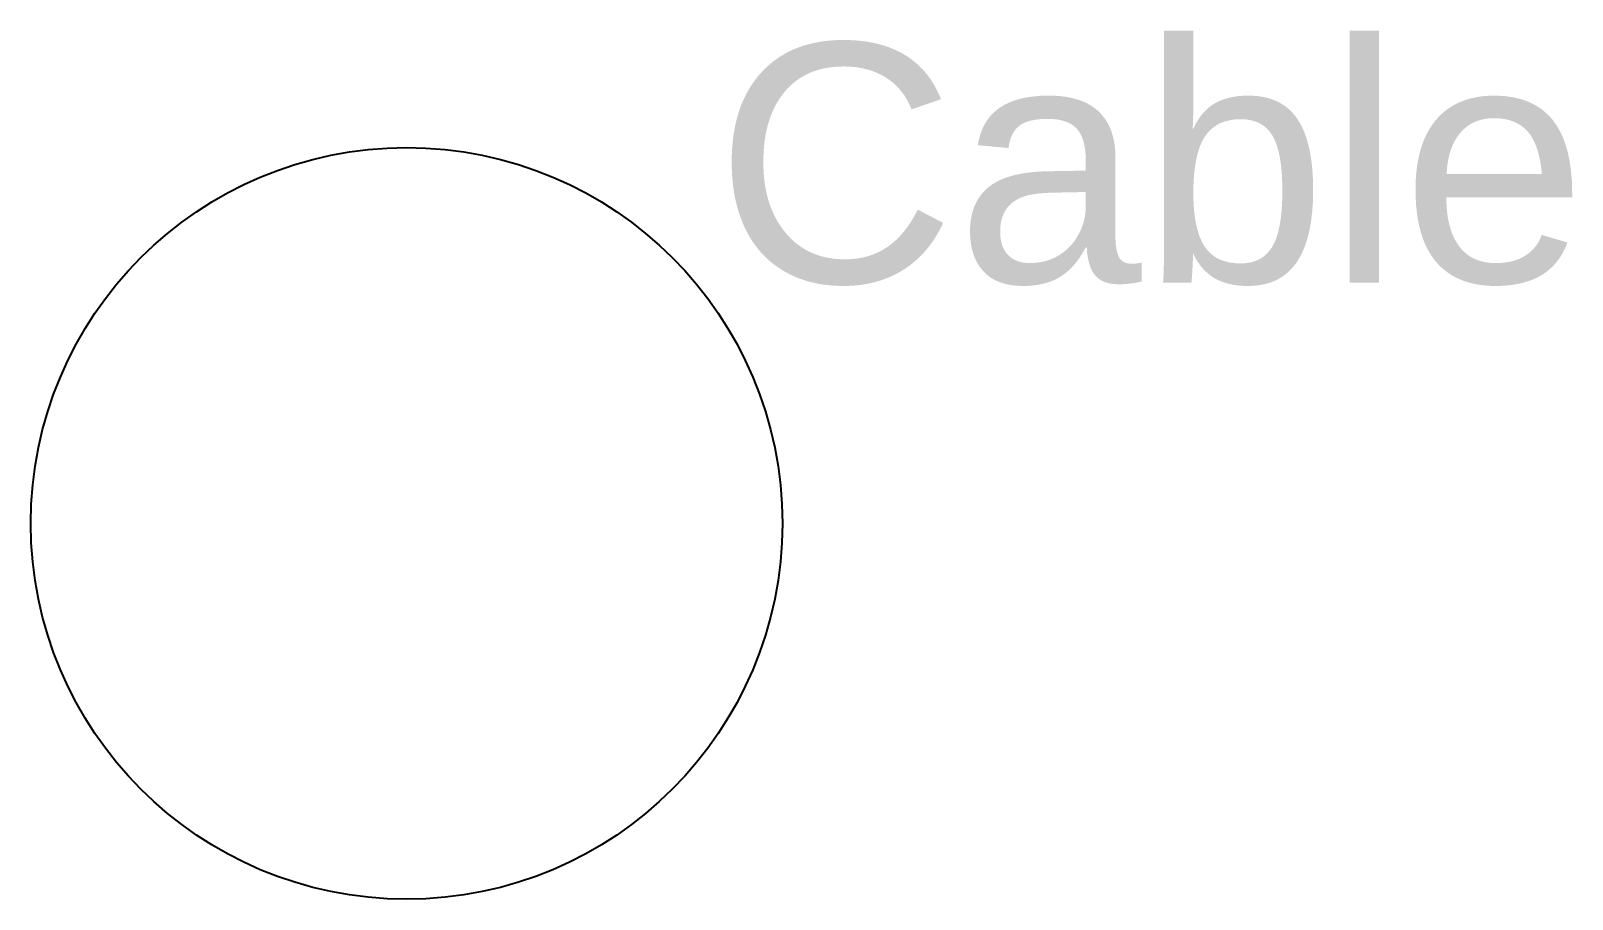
# Model space of a CAD drawing. Header units: millimetres. Extents: x 1768 to 1962, y 1558 to 1667.
import ezdxf

# ---------------------------------------------------------------- set-up
doc = ezdxf.new("R2010")
doc.units = ezdxf.units.MM
doc.styles.get("Standard").update_dxf_attribs({"font": 'ARIAL.TTF'})

msp = doc.modelspace()

# ---------------------------------------------------------------- linework, layer by layer
msp.add_circle((1815.43, 1605.08), 47.17)

# ---------------------------------------------------------------- texts
at = {"insert": (1854.11, 1665.3), "char_height": 30, "attachment_point": 1}
msp.add_mtext_dynamic_manual_height_columns('Cable', width=105.8106, gutter_width=12.5, heights=[31.67], dxfattribs=at)

doc.saveas('drawing.dxf')
